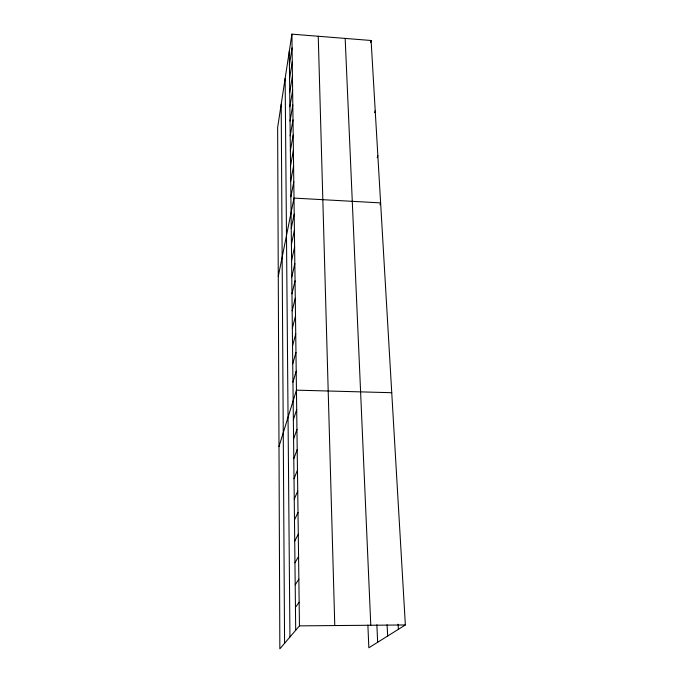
<?xml version="1.0" encoding="UTF-8"?>
<svg xmlns="http://www.w3.org/2000/svg" width="683" height="683" viewBox="0 0 683 683"><rect width="100%" height="100%" fill="white"/><g stroke="black" fill="none" stroke-linecap="round" stroke-linejoin="round"><path stroke-width="1.02" d="M291.906 34.15L277.639 127.508L279.851 648.85L299.453 625.867L291.906 34.15L371.1 40.493L405.361 624.954L368.846 647.783L367.881 625.03M289.421 64.919L292.076 47.861M289.566 78.656L292.256 61.803M289.729 92.606L292.435 75.958M289.882 106.779L292.623 90.352M290.044 121.181L292.802 104.986M290.207 135.823L292.998 119.858M290.369 150.695L293.186 134.978M290.54 165.815L293.383 150.354M290.71 181.191L293.588 165.995M290.881 196.815L293.792 181.9M278.271 276.478L293.997 198.087L380.619 202.894L379.936 204.806M291.24 228.395L294.202 214.069M291.41 244.343L294.407 230.316M291.59 260.556L294.621 246.853M291.778 277.05L294.834 263.672M291.965 293.818L295.047 280.79M292.153 310.876L295.269 298.215M292.35 328.233L295.5 315.939M370.579 42.483L371.1 40.493M292.546 345.897L295.73 333.996M292.742 363.877L295.961 352.377M292.947 382.164L296.2 371.091M374.625 112.686L375.215 110.706M278.988 446.52L296.448 390.155L391.743 392.708M377.195 157.671L377.853 155.647M293.366 419.755L296.695 409.578M293.579 439.067L296.951 429.368M293.801 458.737L297.207 449.534M294.023 478.774L297.464 470.092M294.245 499.188L297.737 491.043M294.475 519.994L298.01 512.412M294.714 541.201L298.283 534.2M294.954 562.818L298.573 556.432M295.201 584.861L298.855 579.107M295.449 607.332L299.154 602.244M299.453 625.867L405.361 624.954M398.104 624.185L398.394 629.308M387.099 624.732L387.671 636.01M376.862 624.791L377.665 642.268M345.171 38.419L370.784 625.252M318.244 36.259L334.781 625.56M289.268 51.396L295.705 630.264M285.135 78.443L289.942 637.017M281.191 104.251L284.58 643.309"/></g></svg>
